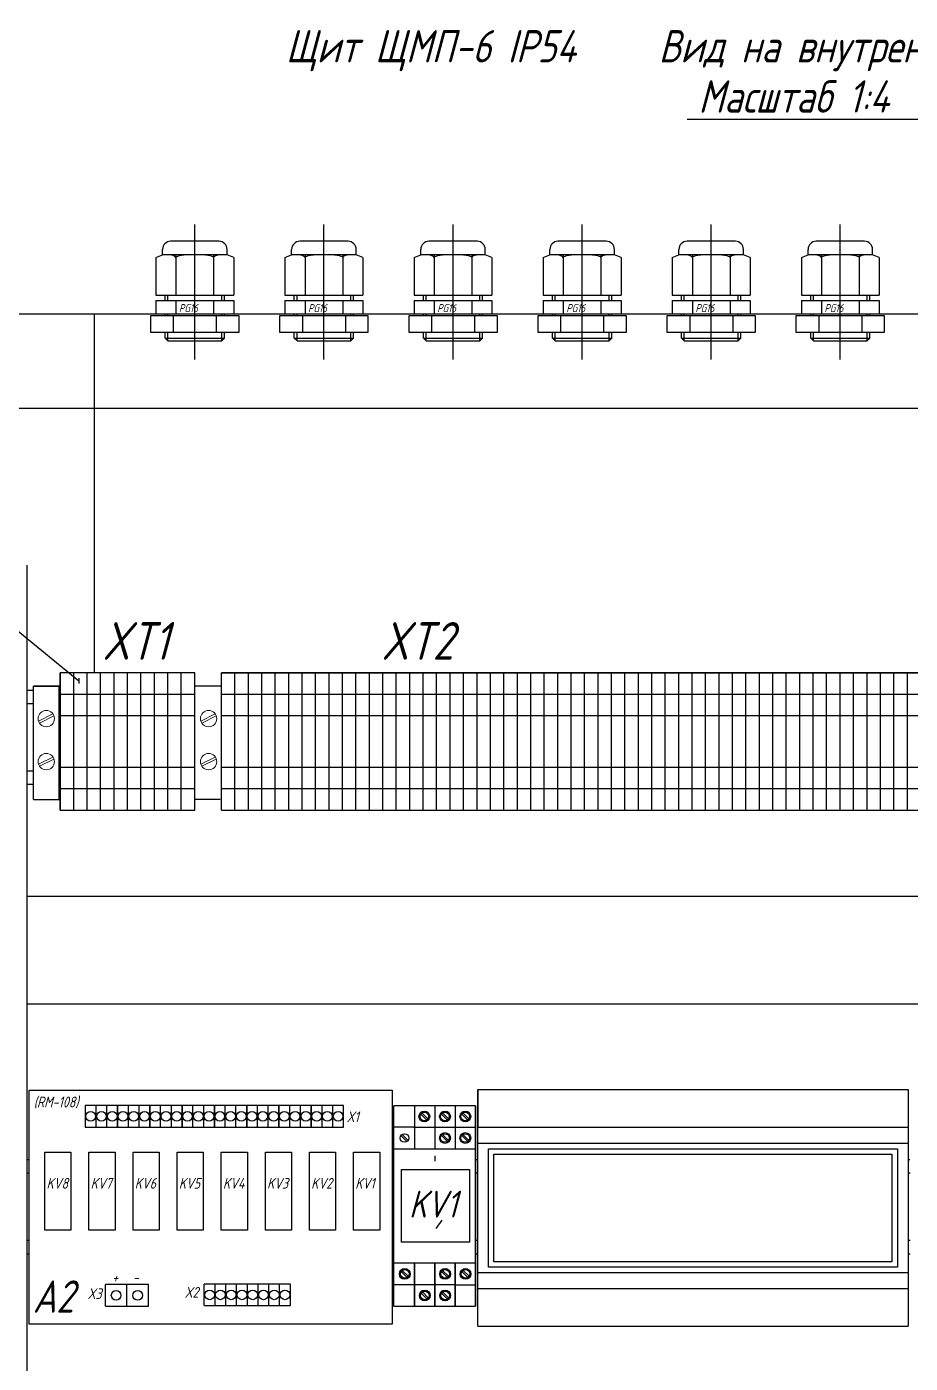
# Model space of a CAD drawing. Header units: millimetres. Extents: x 541 to 3142, y -35 to 600.
# Drawn here: x 634.6 to 716.7, y 457.2 to 581.4 of the extents above; entities that cross this region are included whole.
import ezdxf

# ---------------------------------------------------------------- set-up
doc = ezdxf.new("R2010")
doc.units = ezdxf.units.MM
doc.layers.add('АСУТП', color=7, linetype='Continuous')
doc.layers.add('ссылки', color=7, linetype='Continuous')
doc.styles.add('GOST тип А', font='GOST_A.TTF', dxfattribs={"oblique": 15})
doc.styles.get("Standard").update_dxf_attribs({"font": 'GOST_A.TTF', "width": 0.8, "oblique": 15, "height": 3})
doc.styles.add('ЕСКД', font='GOST_A.TTF', dxfattribs={"oblique": 15, "height": 2.5})

# ---------------------------------------------------------------- blocks, each defined once
blk = doc.blocks.new('PG16')
at = {"lineweight": 30}
for p, q in [((2.25, 6.93), (-2.25, 6.93)), ((-3.62, 5.43), (-3, 5.68)), ((-3.62, 5.43), (-3.62, 1.93)), ((-3, 5.68), (-3, 6.18)), ((3, 5.68), (-3, 5.68)), ((-1.75, 5.68), (-1.75, 1.93)), ((1.75, 5.68), (1.75, 1.93)), ((3, 5.68), (3, 6.18)), ((3.62, 5.43), (3, 5.68)), ((3.62, 5.43), (3.62, 1.93)), ((-3.62, 1.93), (3.62, 1.93)), ((-3.62, 1.43), (-3.62, 0.18)), ((-3.62, 1.43), (3.62, 1.43)), ((-2.75, 1.43), (-2.75, 1.93)), ((-1.75, 1.43), (-1.75, 0.18)), ((1.75, 1.43), (1.75, 0.18)), ((2.75, 1.43), (2.75, 1.93)), ((3.62, 1.43), (3.62, 0.18)), ((-4.12, 0), (-4.12, -1.5)), ((4.12, 0), (-4.12, 0)), ((-3.62, 0.18), (3.62, 0.18)), ((-2.75, 0), (-2.75, 0.18)), ((-2, 0), (-2, -1.5)), ((2, 0), (2, -1.5)), ((2.75, 0), (2.75, 0.18)), ((4.12, -1.5), (4.12, 0)), ((-4.12, -1.5), (4.12, -1.5)), ((-2.75, -2.07), (-2.75, -1.5)), ((-2.75, -2.07), (2.75, -2.07)), ((-2.75, -2.07), (-2.5, -2.32)), ((-2.5, -2.32), (2.5, -2.32)), ((2.75, -2.07), (2.5, -2.32)), ((2.75, -2.07), (2.75, -1.5))]:
    blk.add_line(p, q, dxfattribs=at)
for p, q in [((-2.5, 1.43), (-2.5, 1.93)), ((2.5, 1.43), (2.5, 1.93)), ((-2.5, 0), (-2.5, 0.18)), ((2.5, 0), (2.5, 0.18)), ((-2.5, -2.32), (-2.5, -1.5)), ((2.5, -2.32), (2.5, -1.5))]:
    blk.add_line(p, q)
for centre, start, end in [((-2.25, 6.18), 90, 180), ((2.25, 6.18), 0, 90)]:
    blk.add_arc(centre, 0.75, start, end, dxfattribs=at)
for centre, major_axis, ratio, start_param, end_param in [((-2.69, 5.43), (-0.937, 0), 0.266667, 3.141593, 4.712389), ((0, 5.43), (-1.75, 0), 0.142857, 3.141593, 6.283185), ((2.69, 5.43), (0.938, 0), 0.266667, 1.570796, 3.141593)]:
    blk.add_ellipse(centre, major_axis=major_axis, ratio=ratio, start_param=start_param, end_param=end_param, dxfattribs=at)
at = {"layer": 'ссылки', "lineweight": 30, "oblique": 15}
blk.add_text('PG16', height=0.75, dxfattribs=at).set_placement((-1.47, 0.35))

msp = doc.modelspace()

# ---------------------------------------------------------------- linework, layer by layer
at = {"color": 7}
for p, q in [((695.9482, 572.7829, 124.479), (719.9264, 572.7829, 124.479)), ((650.1967, 550.4801, 248.958), (650.1967, 563.0121, 248.958)), ((662.1967, 550.4801, 248.958), (662.1967, 563.0121, 248.958)), ((674.1967, 550.4801, 248.958), (674.1967, 563.0121, 248.958)), ((686.1967, 550.4801, 248.958), (686.1967, 563.0121, 248.958)), ((698.1967, 550.4801, 248.958), (698.1967, 563.0121, 248.958)), ((710.1967, 550.4801, 248.958), (710.1967, 563.0121, 248.958)), ((640.8444, 554.697), (640.8444, 521.3603)), ((610.9334, 543.9031), (639.4155, 520.611)), ((639.4155, 520.861), (639.4155, 520.361)), ((652.6767, 521.3603), (782.6767, 521.3603)), ((652.6767, 521.3603), (732.6767, 521.3603)), ((637.5874, 520.1103), (635.1874, 520.1103)), ((652.6535, 520.1103), (650.2535, 520.1103)), ((652.6767, 520.1103), (650.2767, 520.1103)), ((678.9267, 512.6103), (680.4785, 512.6103)), ((705.1767, 512.6103), (706.7285, 512.6103)), ((650.1874, 508.6103), (650.1874, 508.6103)), ((652.6767, 508.6103), (652.6767, 508.6103)), ((634.5717, 485.1469), (634.5717, 480.1296)), ((676.4998, 482.6579), (676.4998, 479.1579)), ((643.0198, 481.1606), (640.0198, 481.1606)), ((640.0198, 481.1606), (640.0198, 479.1606)), ((641.0198, 479.1606), (641.0198, 481.1606)), ((642.0198, 479.1606), (642.0198, 481.1606)), ((646.0198, 481.1606), (643.0198, 481.1606)), ((643.0198, 481.1606), (643.0198, 479.1606)), ((643.0198, 479.1606), (643.0198, 481.1606)), ((644.0198, 479.1606), (644.0198, 481.1606)), ((645.0198, 479.1606), (645.0198, 481.1606)), ((649.0198, 481.1606), (646.0198, 481.1606)), ((646.0198, 481.1606), (646.0198, 479.1606)), ((646.0198, 479.1606), (646.0198, 481.1606)), ((647.0198, 479.1606), (647.0198, 481.1606)), ((648.0198, 479.1606), (648.0198, 481.1606)), ((652.0198, 481.1606), (649.0198, 481.1606)), ((649.0198, 481.1606), (649.0198, 479.1606)), ((649.0198, 479.1606), (649.0198, 481.1606)), ((650.0198, 479.1606), (650.0198, 481.1606)), ((651.0198, 479.1606), (651.0198, 481.1606)), ((655.0198, 481.1606), (652.0198, 481.1606)), ((652.0198, 481.1606), (652.0198, 479.1606)), ((652.0198, 479.1606), (652.0198, 481.1606)), ((653.0198, 479.1606), (653.0198, 481.1606)), ((654.0198, 479.1606), (654.0198, 481.1606)), ((658.0198, 481.1606), (655.0198, 481.1606)), ((655.0198, 481.1606), (655.0198, 479.1606)), ((655.0198, 479.1606), (655.0198, 481.1606)), ((656.0198, 479.1606), (656.0198, 481.1606)), ((657.0198, 479.1606), (657.0198, 481.1606)), ((661.0198, 481.1606), (658.0198, 481.1606)), ((658.0198, 481.1606), (658.0198, 479.1606)), ((658.0198, 479.1606), (658.0198, 481.1606)), ((659.0198, 479.1606), (659.0198, 481.1606)), ((660.0198, 479.1606), (660.0198, 481.1606)), ((664.0198, 481.1606), (661.0198, 481.1606)), ((661.0198, 481.1606), (661.0198, 479.1606)), ((661.0198, 479.1606), (661.0198, 481.1606)), ((662.0198, 479.1606), (662.0198, 481.1606)), ((663.0198, 479.1606), (663.0198, 481.1606)), ((664.0198, 479.1606), (664.0198, 481.1606)), ((671.861, 479.926), (671.3054, 480.4817)), ((672.4932, 481.1508), (672.4932, 477.1508)), ((673.7787, 479.926), (673.223, 480.4817)), ((674.3889, 481.1508), (674.3889, 477.1508)), ((675.669, 479.926), (675.1133, 480.4817)), ((676.2792, 481.1508), (676.2792, 477.1508)), ((671.755, 479.82), (671.1993, 480.3756)), ((673.6726, 479.82), (673.1169, 480.3756)), ((675.5629, 479.82), (675.0073, 480.3756)), ((640.0198, 479.1606), (643.0198, 479.1606)), ((643.0198, 479.1606), (646.0198, 479.1606)), ((646.0198, 479.1606), (649.0198, 479.1606)), ((649.0198, 479.1606), (652.0198, 479.1606)), ((652.0198, 479.1606), (655.0198, 479.1606)), ((655.0198, 479.1606), (658.0198, 479.1606)), ((658.0198, 479.1606), (661.0198, 479.1606)), ((661.0198, 479.1606), (664.0198, 479.1606)), ((669.907, 477.82), (669.3514, 478.3756)), ((670.0131, 477.926), (669.4574, 478.4817)), ((670.5292, 479.1508), (676.2792, 479.1508)), ((670.5292, 479.1508), (672.3534, 479.1508)), ((670.6291, 479.1508), (670.6291, 477.1508)), ((673.6726, 477.82), (673.1169, 478.3756)), ((673.7787, 477.926), (673.223, 478.4817)), ((675.5629, 477.82), (675.0073, 478.3756)), ((675.669, 477.926), (675.1133, 478.4817)), ((676.4998, 479.1579), (716.4998, 479.1579)), ((668.708, 477.1508), (676.2792, 477.1508)), ((676.4998, 477.6579), (716.4998, 477.6579)), ((677.4998, 466.1579), (677.4998, 477.1579)), ((677.4998, 477.1579), (679.9998, 477.1579)), ((677.7498, 477.1579), (715.4998, 477.1579)), ((715.4998, 477.1579), (715.4998, 466.1579)), ((672.4932, 476.5063), (672.4932, 476.0063)), ((677.9998, 466.6579), (677.9998, 476.6579)), ((677.9998, 476.6579), (681.7498, 476.6579)), ((678.4998, 476.6579), (714.9998, 476.6579)), ((714.9998, 476.6579), (714.9998, 466.6579)), ((676.4998, 460.6579), (676.4998, 471.6579)), ((673.1698, 470.5073), (672.5997, 469.7478)), ((668.708, 462.5258), (668.708, 466.5258)), ((676.2792, 466.5258), (668.708, 466.5258)), ((669.3771, 465.7506), (669.9328, 465.195)), ((669.4832, 465.8567), (670.0388, 465.301)), ((670.6291, 462.5258), (670.6291, 466.5258)), ((670.6291, 466.5258), (670.6291, 462.5258)), ((672.4932, 462.5258), (672.4932, 466.5258)), ((672.4932, 466.5258), (672.4932, 462.5258)), ((673.1283, 465.7506), (673.6839, 465.195)), ((673.2344, 465.8567), (673.79, 465.301)), ((674.3889, 462.5258), (674.3889, 466.5258)), ((674.3889, 466.5258), (674.3889, 462.5258)), ((675.0275, 465.7506), (675.5831, 465.195)), ((675.1335, 465.8567), (675.6892, 465.301)), ((676.2792, 462.5258), (676.2792, 466.5258)), ((676.2792, 462.5258), (676.2792, 466.0387)), ((676.4998, 465.6579), (716.4998, 465.6579)), ((715.4998, 466.1579), (677.4998, 466.1579)), ((714.9998, 466.6579), (677.9998, 466.6579)), ((643.8832, 464.5353), (641.8832, 464.5353)), ((641.8832, 462.5353), (641.8832, 464.5353)), ((645.8832, 464.5353), (643.8832, 464.5353)), ((643.8832, 462.5353), (643.8832, 464.5353)), ((645.8832, 462.5353), (645.8832, 464.5353)), ((659.0791, 464.5795), (651.0791, 464.5795)), ((651.0791, 462.5795), (651.0791, 464.5795)), ((652.0791, 462.5795), (652.0791, 464.5795)), ((653.0791, 462.5795), (653.0791, 464.5795)), ((654.0791, 462.5795), (654.0791, 464.5795)), ((655.0791, 462.5795), (655.0791, 464.5795)), ((656.0791, 462.5795), (656.0791, 464.5795)), ((657.0791, 462.5795), (657.0791, 464.5795)), ((658.0791, 462.5795), (658.0791, 464.5795)), ((659.0791, 462.5795), (659.0791, 464.5795)), ((674.3889, 464.5258), (668.708, 464.5258)), ((671.2389, 463.7506), (671.7945, 463.195)), ((671.3449, 463.8567), (671.9006, 463.301)), ((673.1283, 463.7506), (673.6839, 463.195)), ((673.2344, 463.8567), (673.79, 463.301)), ((676.4998, 460.6579), (676.4998, 464.1579)), ((676.4998, 464.1579), (716.4998, 464.1579)), ((641.8832, 462.5353), (643.8832, 462.5353)), ((643.8832, 462.5353), (645.8832, 462.5353)), ((651.0791, 462.5795), (659.0791, 462.5795))]:
    msp.add_line(p, q, dxfattribs=at)
at = {"color": 7, "lineweight": 30}
for p, q in [((634.5717, 531.3667), (634.5717, 285.0211)), ((637.6874, 508.6103), (637.6874, 521.3603)), ((637.6874, 521.3603), (637.6874, 508.6103)), ((637.6874, 508.6103), (637.6874, 521.3603)), ((637.6874, 508.6103), (637.6874, 521.3603)), ((650.1874, 521.3603), (637.6874, 521.3603)), ((637.6874, 521.3603), (637.6874, 508.6103)), ((637.6874, 508.6103), (637.6874, 521.3603)), ((637.6874, 508.6103), (637.6874, 521.3603)), ((637.6874, 508.6103), (637.6874, 521.3603)), ((638.9374, 508.6103), (638.9374, 521.3603)), ((638.9374, 508.6103), (638.9374, 521.3603)), ((640.1874, 508.6103), (640.1874, 521.3603)), ((640.1874, 508.6103), (640.1874, 521.3603)), ((641.4374, 508.6103), (641.4374, 521.3603)), ((641.4374, 508.6103), (641.4374, 521.3603)), ((642.6874, 508.6103), (642.6874, 521.3603)), ((642.6874, 508.6103), (642.6874, 521.3603)), ((643.9374, 508.6103), (643.9374, 521.3603)), ((643.9374, 508.6103), (643.9374, 521.3603)), ((645.1874, 508.6103), (645.1874, 521.3603)), ((645.1874, 508.6103), (645.1874, 521.3603)), ((646.4374, 508.6103), (646.4374, 521.3603)), ((646.4374, 508.6103), (646.4374, 521.3603)), ((647.6874, 508.6103), (647.6874, 521.3603)), ((647.6874, 508.6103), (647.6874, 521.3603)), ((648.9374, 508.6103), (648.9374, 521.3603)), ((648.9374, 508.6103), (648.9374, 521.3603)), ((650.1874, 508.6103), (650.1874, 521.3603)), ((650.1874, 508.6103), (650.1874, 521.3603)), ((652.6767, 508.6103), (652.6767, 521.3603)), ((678.9267, 521.3603), (652.6767, 521.3603)), ((653.9267, 508.6103), (653.9267, 521.3603)), ((655.1767, 508.6103), (655.1767, 521.3603)), ((656.4267, 508.6103), (656.4267, 521.3603)), ((657.6767, 508.6103), (657.6767, 521.3603)), ((658.9267, 508.6103), (658.9267, 521.3603)), ((660.1767, 508.6103), (660.1767, 521.3603)), ((661.4267, 508.6103), (661.4267, 521.3603)), ((662.6767, 508.6103), (662.6767, 521.3603)), ((663.9267, 508.6103), (663.9267, 521.3603)), ((665.1767, 508.6103), (665.1767, 521.3603)), ((666.4267, 508.6103), (666.4267, 521.3603)), ((667.6767, 508.6103), (667.6767, 521.3603)), ((668.9267, 508.6103), (668.9267, 521.3603)), ((668.9267, 508.6103), (668.9267, 521.3603)), ((670.1767, 508.6103), (670.1767, 521.3603)), ((670.1767, 508.6103), (670.1767, 521.3603)), ((671.4267, 508.6103), (671.4267, 521.3603)), ((671.4267, 508.6103), (671.4267, 521.3603)), ((672.6767, 508.6103), (672.6767, 521.3603)), ((672.6767, 508.6103), (672.6767, 521.3603)), ((673.9267, 508.6103), (673.9267, 521.3603)), ((673.9267, 508.6103), (673.9267, 521.3603)), ((675.1767, 508.6103), (675.1767, 521.3603)), ((675.1767, 508.6103), (675.1767, 521.3603)), ((676.4267, 508.6103), (676.4267, 521.3603)), ((676.4267, 508.6103), (676.4267, 521.3603)), ((677.6767, 508.6103), (677.6767, 521.3603)), ((677.6767, 508.6103), (677.6767, 521.3603)), ((677.6767, 508.6103), (677.6767, 521.3603)), ((678.9267, 508.6103), (678.9267, 521.3603)), ((678.9267, 508.6103), (678.9267, 521.3603)), ((678.9267, 508.6103), (678.9267, 521.3603)), ((705.1767, 521.3603), (678.9267, 521.3603)), ((680.1767, 508.6103), (680.1767, 521.3603)), ((680.1767, 508.6103), (680.1767, 521.3603)), ((681.4267, 508.6103), (681.4267, 521.3603)), ((681.4267, 508.6103), (681.4267, 521.3603)), ((682.6767, 508.6103), (682.6767, 521.3603)), ((682.6767, 508.6103), (682.6767, 521.3603)), ((683.9267, 508.6103), (683.9267, 521.3603)), ((685.1767, 508.6103), (685.1767, 521.3603)), ((686.4267, 508.6103), (686.4267, 521.3603)), ((687.6767, 508.6103), (687.6767, 521.3603)), ((688.9267, 508.6103), (688.9267, 521.3603)), ((690.1767, 508.6103), (690.1767, 521.3603)), ((691.4267, 508.6103), (691.4267, 521.3603)), ((692.6767, 508.6103), (692.6767, 521.3603)), ((692.6767, 508.6103), (692.6767, 521.3603)), ((693.9267, 508.6103), (693.9267, 521.3603)), ((693.9267, 508.6103), (693.9267, 521.3603)), ((695.1767, 508.6103), (695.1767, 521.3603)), ((695.1767, 508.6103), (695.1767, 521.3603)), ((696.4267, 508.6103), (696.4267, 521.3603)), ((696.4267, 508.6103), (696.4267, 521.3603)), ((697.6767, 508.6103), (697.6767, 521.3603)), ((697.6767, 508.6103), (697.6767, 521.3603)), ((698.9267, 508.6103), (698.9267, 521.3603)), ((698.9267, 508.6103), (698.9267, 521.3603)), ((700.1767, 508.6103), (700.1767, 521.3603)), ((700.1767, 508.6103), (700.1767, 521.3603)), ((701.4267, 508.6103), (701.4267, 521.3603)), ((701.4267, 508.6103), (701.4267, 521.3603)), ((702.6767, 508.6103), (702.6767, 521.3603)), ((702.6767, 508.6103), (702.6767, 521.3603)), ((703.9267, 508.6103), (703.9267, 521.3603)), ((703.9267, 508.6103), (703.9267, 521.3603)), ((703.9267, 508.6103), (703.9267, 521.3603)), ((705.1767, 508.6103), (705.1767, 521.3603)), ((705.1767, 508.6103), (705.1767, 521.3603)), ((705.1767, 508.6103), (705.1767, 521.3603)), ((731.4267, 521.3603), (705.1767, 521.3603)), ((706.4267, 508.6103), (706.4267, 521.3603)), ((706.4267, 508.6103), (706.4267, 521.3603)), ((707.6767, 508.6103), (707.6767, 521.3603)), ((707.6767, 508.6103), (707.6767, 521.3603)), ((708.9267, 508.6103), (708.9267, 521.3603)), ((708.9267, 508.6103), (708.9267, 521.3603)), ((710.1767, 508.6103), (710.1767, 521.3603)), ((710.1767, 508.6103), (710.1767, 521.3603)), ((711.4267, 508.6103), (711.4267, 521.3603)), ((711.4267, 508.6103), (711.4267, 521.3603)), ((712.6767, 508.6103), (712.6767, 521.3603)), ((712.6767, 508.6103), (712.6767, 521.3603)), ((713.9267, 508.6103), (713.9267, 521.3603)), ((713.9267, 508.6103), (713.9267, 521.3603)), ((715.1767, 508.6103), (715.1767, 521.3603)), ((715.1767, 508.6103), (715.1767, 521.3603)), ((716.4267, 508.6103), (716.4267, 521.3603)), ((716.4267, 508.6103), (716.4267, 521.3603)), ((635.1874, 519.7353), (634.5717, 519.7353)), ((634.5717, 519.7353), (634.5717, 510.9853)), ((635.1874, 509.6103), (635.1874, 520.1103)), ((635.1874, 520.1103), (637.5874, 520.1103)), ((637.5874, 509.6103), (637.5874, 520.1103)), ((637.6874, 508.6103), (637.6874, 520.1103)), ((637.6874, 520.1103), (637.6874, 508.6103)), ((637.6874, 508.6103), (637.6874, 520.1103)), ((637.6874, 508.6103), (637.6874, 520.1103)), ((637.6874, 508.6103), (637.6874, 520.1103)), ((637.6874, 520.1103), (637.6874, 508.6103)), ((637.6874, 508.6103), (637.6874, 520.1103)), ((650.1874, 519.3603), (637.6874, 519.3603)), ((652.6767, 520.1103), (650.2767, 520.1103)), ((782.6767, 519.3603), (652.6767, 519.3603)), ((680.1767, 519.3603), (678.9267, 519.3603)), ((706.4267, 519.3603), (705.1767, 519.3603)), ((635.1874, 518.4853), (634.5717, 518.4853)), ((650.1874, 517.3603), (637.6874, 517.3603)), ((782.6767, 517.3603), (652.6767, 517.3603)), ((635.1874, 512.2353), (634.5717, 512.2353)), ((637.6874, 512.6103), (650.1874, 512.6103)), ((652.6767, 512.6103), (782.6767, 512.6103)), ((635.1874, 510.9853), (634.5717, 510.9853)), ((637.6874, 510.6103), (650.1874, 510.6103)), ((652.6767, 510.6103), (782.6767, 510.6103)), ((635.1874, 509.6103), (637.5874, 509.6103)), ((652.5642, 509.6103), (650.1642, 509.6103)), ((637.6874, 508.6103), (650.1874, 508.6103)), ((652.6767, 508.6103), (678.9267, 508.6103)), ((678.9267, 508.6103), (705.1767, 508.6103)), ((705.1767, 508.6103), (748.9267, 508.6103)), ((634.5717, 500.6124), (785.8217, 500.6124)), ((634.5717, 490.6124), (785.8217, 490.6124)), ((676.4998, 482.6579), (716.4998, 482.6579)), ((676.4998, 460.6579), (676.4998, 482.6579)), ((716.4998, 482.6579), (716.4998, 460.6579)), ((676.2792, 481.1508), (668.708, 481.1508)), ((668.708, 462.5258), (668.708, 481.1508)), ((670.6291, 481.1508), (670.6291, 479.1508)), ((676.2792, 462.5258), (676.2792, 481.1508)), ((676.2792, 481.1508), (676.2792, 462.5258)), ((670.6291, 479.1508), (668.708, 479.1508)), ((634.7243, 476.1228), (634.5717, 476.1228)), ((668.7006, 476.1228), (668.5479, 476.1228)), ((676.4423, 476.1228), (676.2896, 476.1228)), ((716.6634, 476.1228), (716.5107, 476.1228)), ((634.7456, 474.8728), (634.5929, 474.8728)), ((668.6802, 474.8728), (668.5275, 474.8728)), ((669.3955, 475.2133), (675.714, 475.2133)), ((669.3955, 468.4633), (669.3955, 475.2133)), ((675.714, 475.2133), (675.714, 468.4633)), ((676.4635, 474.8728), (676.3109, 474.8728)), ((716.6846, 474.8728), (716.532, 474.8728)), ((634.7549, 468.6228), (634.6022, 468.6228)), ((668.6895, 468.6228), (668.5368, 468.6228)), ((675.714, 468.4633), (669.3955, 468.4633)), ((676.4728, 468.6228), (676.3202, 468.6228)), ((716.6939, 468.6228), (716.5413, 468.6228)), ((634.7549, 467.3728), (634.6022, 467.3728)), ((668.6895, 467.3728), (668.5368, 467.3728)), ((676.4728, 467.3728), (676.3202, 467.3728)), ((716.6939, 467.3728), (716.5413, 467.3728)), ((674.391, 462.5258), (674.391, 464.5258)), ((674.391, 464.5258), (676.2792, 464.5258)), ((668.708, 462.5258), (676.2792, 462.5258)), ((676.4998, 460.6579), (716.4998, 460.6579))]:
    msp.add_line(p, q, dxfattribs=at)
at = {"color": 7, "linetype": 'Continuous', "lineweight": 0}
for p, q in [((635.6684, 516.8672), (637.0144, 517.5378)), ((635.7603, 516.6827), (637.1063, 517.3534)), ((650.7578, 516.8672), (652.1037, 517.5378)), ((650.8497, 516.6827), (652.1956, 517.3534)), ((635.6684, 512.8672), (637.0144, 513.5378)), ((635.7603, 512.6827), (637.1063, 513.3534)), ((650.7578, 512.8672), (652.1037, 513.5378)), ((650.8497, 512.6827), (652.1956, 513.3534))]:
    msp.add_line(p, q, dxfattribs=at)
at = {"color": 7, "lineweight": 30}
msp.add_lwpolyline([(668.5283, 460.8647), (634.7925, 460.8647), (634.7925, 482.586), (668.5283, 482.586)], close=True, dxfattribs=at)
at = {"color": 7}
for points in [[(638.6797, 469.5761), (636.2532, 469.5761), (636.2532, 476.8503), (638.6797, 476.8503)], [(642.7797, 469.5761), (640.3532, 469.5761), (640.3532, 476.8503), (642.7797, 476.8503)], [(646.8797, 469.5761), (644.4532, 469.5761), (644.4532, 476.8503), (646.8797, 476.8503)], [(650.9797, 469.5761), (648.5532, 469.5761), (648.5532, 476.8503), (650.9797, 476.8503)], [(655.0797, 469.5761), (652.6532, 469.5761), (652.6532, 476.8503), (655.0797, 476.8503)], [(659.1797, 469.5761), (656.7532, 469.5761), (656.7532, 476.8503), (659.1797, 476.8503)], [(663.2797, 469.5761), (660.8532, 469.5761), (660.8532, 476.8503), (663.2797, 476.8503)], [(667.3797, 469.5761), (664.9532, 469.5761), (664.9532, 476.8503), (667.3797, 476.8503)]]:
    msp.add_lwpolyline(points, close=True, dxfattribs=at)
at = {"color": 7, "linetype": 'Continuous', "lineweight": 0}
for centre in [(636.3874, 517.1103), (651.4767, 517.1103), (636.3874, 513.1103), (651.4767, 513.1103)]:
    msp.add_circle(centre, 0.7589, dxfattribs=at)
at = {"color": 7}
for centre, radius in [((640.5198, 480.1606), 0.45), ((641.5198, 480.1606), 0.45), ((642.5198, 480.1606), 0.45), ((643.5198, 480.1606), 0.45), ((644.5198, 480.1606), 0.45), ((645.5198, 480.1606), 0.45), ((646.5198, 480.1606), 0.45), ((647.5198, 480.1606), 0.45), ((648.5198, 480.1606), 0.45), ((649.5198, 480.1606), 0.45), ((650.5198, 480.1606), 0.45), ((651.5198, 480.1606), 0.45), ((652.5198, 480.1606), 0.45), ((653.5198, 480.1606), 0.45), ((654.5198, 480.1606), 0.45), ((655.5198, 480.1606), 0.45), ((656.5198, 480.1606), 0.45), ((657.5198, 480.1606), 0.45), ((658.5198, 480.1606), 0.45), ((659.5198, 480.1606), 0.45), ((660.5198, 480.1606), 0.45), ((661.5198, 480.1606), 0.45), ((662.5198, 480.1606), 0.45), ((663.5198, 480.1606), 0.45), ((671.5302, 480.1508), 0.5), ((671.5302, 480.1508), 0.4), ((673.4478, 480.1508), 0.5), ((673.4478, 480.1508), 0.4), ((675.3381, 480.1508), 0.5), ((675.3381, 480.1508), 0.4), ((669.6822, 478.1508), 0.4), ((673.4478, 478.1508), 0.5), ((673.4478, 478.1508), 0.4), ((675.3381, 478.1508), 0.5), ((675.3381, 478.1508), 0.4), ((669.708, 465.5258), 0.5), ((669.708, 465.5258), 0.4), ((673.4591, 465.5258), 0.5), ((673.4591, 465.5258), 0.4), ((675.3583, 465.5258), 0.5), ((675.3583, 465.5258), 0.4), ((642.8832, 463.5353), 0.45), ((644.8832, 463.5353), 0.45), ((651.5791, 463.5795), 0.45), ((652.5791, 463.5795), 0.45), ((653.5791, 463.5795), 0.45), ((654.5791, 463.5795), 0.45), ((655.5791, 463.5795), 0.45), ((656.5791, 463.5795), 0.45), ((657.5791, 463.5795), 0.45), ((658.5791, 463.5795), 0.45), ((671.5697, 463.5258), 0.5), ((671.5697, 463.5258), 0.4), ((673.4591, 463.5258), 0.5), ((673.4591, 463.5258), 0.4)]:
    msp.add_circle(centre, radius, dxfattribs=at)
at = {"layer": 'АСУТП', "color": 7, "lineweight": 30}
for p, q in [((616.4467, 554.697), (803.9467, 554.697)), ((628.5717, 545.947), (791.8217, 545.947))]:
    msp.add_line(p, q, dxfattribs=at)

# ---------------------------------------------------------------- block references
at = {"color": 7}
for p in [(650.1967, 554.5157, 248.958), (662.1967, 554.5157, 248.958), (674.1967, 554.5157, 248.958), (686.1967, 554.5157, 248.958), (698.1967, 554.5157, 248.958), (710.1967, 554.5157, 248.958)]:
    msp.add_blockref('PG16', p, dxfattribs=at)

# ---------------------------------------------------------------- texts
at = {"color": 7, "oblique": 15}
for s, height, style, p in [('XT1', 3.5, 'GOST тип А', (641.6009, 522.5785)), ('XT2', 3.5, 'GOST тип А', (667.5312, 522.5785)), ('KV1', 2.5, 'ЕСКД', (670.104, 470.7558))]:
    msp.add_text(s, height=height, dxfattribs=dict(at, style=style)).set_placement(p)
at = {"color": 7, "linetype": 'Continuous', "lineweight": 0, "oblique": 15}
for s, p in [('(RM-108)', (635.2229, 480.9967)), ('X1', (664.3083, 479.6199)), ('KV8', (636.4129, 473.4441)), ('KV7', (640.5129, 473.4441)), ('KV6', (644.6129, 473.4441)), ('KV5', (648.7129, 473.4441)), ('KV4', (652.8129, 473.4441)), ('KV3', (656.9129, 473.4441)), ('KV2', (661.0129, 473.4441)), ('KV1', (665.1129, 473.4441)), ('+', (642.5135, 464.6913)), ('-', (644.4339, 464.6913)), ('X3', (640.2351, 463.1911)), ('X2', (649.2529, 463.3131))]:
    msp.add_text(s, height=1, dxfattribs=at).set_placement(p)
at = {"color": 7, "lineweight": 0, "oblique": 15}
msp.add_text('A2', height=3, dxfattribs=at).set_placement((635.1278, 461.9224))
at = {"layer": 'ссылки', "color": 7, "style": 'GOST тип А', "oblique": 15}
for s, p in [('Щит ЩМП-6 IP54     Вид на внутренней плоскости. Передняя стенка (монтажная панель)', (658.6528, 578.0653, 124.479)), ('Масштаб 1:4', (697.005, 573.4007, 124.479))]:
    msp.add_text(s, height=3, dxfattribs=at).set_placement(p)

doc.saveas('drawing.dxf')
